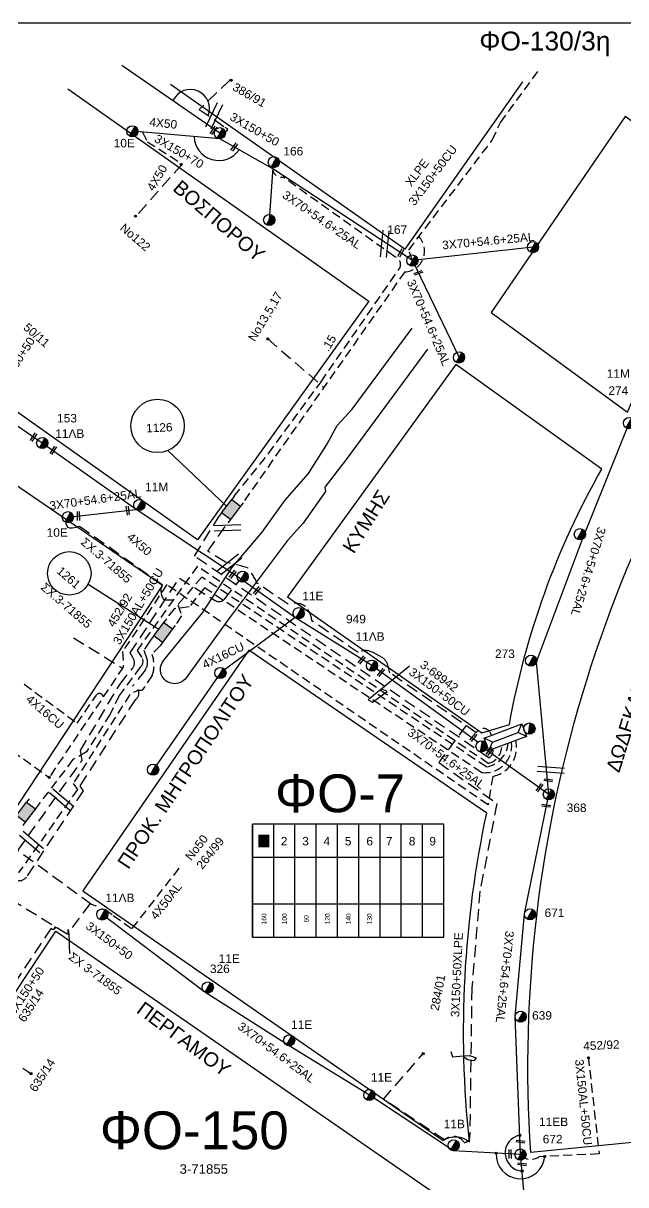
# Model space of a CAD drawing. Header units: millimetres. Extents: x 7453 to 9570, y 777 to 1872.
# Drawn here: x 8810.1 to 8937.6, y 1616.9 to 1862.6 of the extents above; entities that cross this region are included whole.
import ezdxf
from ezdxf.enums import TextEntityAlignment as Align

# ---------------------------------------------------------------- set-up
doc = ezdxf.new("R2010")
doc.units = ezdxf.units.MM
doc.linetypes.add('DASHED', pattern=[19.05, 12.7, -6.35])
for name, color, linetype in [('Link Box 4 Διευθύνσεων', 7, 'Continuous'), ('Pillar OTE', 7, 'Continuous'), ('Άγνωστα', 7, 'Continuous'), ('Ασφαλειοκιβώτια Χ.Τ 9 αναχωρήσεων', 7, 'Continuous'), ('Γέφυρες Εναέριου Δικτύου', 7, 'Continuous'), ('Γυμνά εναέρια ΧΤ (3Φ)   4x16CU', 7, 'Continuous'), ('Γυμνά εναέρια ΧΤ (3Φ)   4x50AL', 7, 'Continuous'), ('Επιγραφές - Σχήματα', 7, 'Continuous'), ('Καλώδια ΧΤ   3x150+50AL', 7, 'DASHED'), ('Καλώδια ΧΤ   3x150+50AL XLPE', 7, 'DASHED'), ('Καλώδια ΧΤ   3x150+50CU', 7, 'DASHED'), ('Καλώδια ΧΤ   3x150+70 XLPE', 7, 'DASHED'), ('Καλώδια ΧΤ   3x150+70AL', 7, 'DASHED'), ('Καλώδια ΧΤ   3x150AL+50CU', 7, 'DASHED'), ('Καλώδια ΧΤ   3x95+50CU', 7, 'DASHED'), ('Μηχανική τομή', 7, 'Continuous'), ('Στύλος ΦΜ', 7, 'Continuous'), ('Στύλος ΦΜ @ 1', 7, 'Continuous'), ('Συνδέσεις', 7, 'Continuous'), ('Συνεστραμμένα ΧΤ   3x70+54.6+25 AL', 7, 'SYN_LINE'), ('Τομή', 7, 'Continuous'), ('Υποσταθμός εναέριος 2 στύλων', 7, 'Continuous'), ('Υποσταθμός πόλεως', 7, 'Continuous'), ('Υπόβαθρο ΔΕΗ', 7, 'Continuous'), ('Υπόγεια Καλώδια Δικτύου ΧΤ   .15', 7, 'DASHED'), ('Υπόγεια καλώδια Παροχών ΧΤ   4x16CU', 7, 'DASHED'), ('Υπόγεια καλώδια Παροχών ΧΤ   4x50AL', 7, 'DASHED')]:
    doc.layers.add(name, color=color, linetype=linetype)
doc.styles.get("Standard").update_dxf_attribs({"font": 'ARIAL.TTF'})
doc.linetypes.add('SYN_LINE', pattern='A,0.5,-0.0001,["/\\/\\/\\/",Standard,S=0.1,R=0,X=0,Y=-0.05],-0.25', length=0.7501)

# ---------------------------------------------------------------- blocks, each defined once
blk = doc.blocks.new('ΥΠΑΡΧΩΝ ΤΣΙΜΕΝΤΕΝΙΟΣ ΣΤΥΛΟΣ')
at = {"layer": 'Στύλος ΦΜ'}
blk.add_hatch(color=7, dxfattribs=at).paths.add_polyline_path([(-1.29, -2.28, 0.574793), (2.62, 0, 0.268822), (1.3, 2.27)])
at = {"layer": 'Στύλος ΦΜ', "color": 7}
blk.add_line((-1.29, -2.28), (1.3, 2.27), dxfattribs=at)
blk.add_circle((0, 0), 2.62, dxfattribs=at)
at = {"layer": 'Στύλος ΦΜ', "flags": 4}
for tag, p in [('ΑΡΙΘΜΟΣ', (-4.68, 8.05)), ('ΤΥΠΟΣ', (-4.91, 3.03))]:
    blk.add_attdef(tag, p, '', height=4, dxfattribs=at)
blk = doc.blocks.new('ΥΠΟΣΤΑΘΜΟΣ ΕΝΑΕΡΙΟΣ ΕΠΙ 2 ΣΤΥΛΩΝ')
at = {"layer": 'Υποσταθμός εναέριος 2 στύλων', "linetype": 'Continuous'}
for points in [[(-11.97, -2.11, 0.574793), (-8.45, -0.07, 0.268822), (-9.64, 1.98)], [(9.68, -2.15, 0.574793), (13.19, -0.1, 0.268822), (12.01, 1.95)]]:
    blk.add_hatch(color=256, dxfattribs=at).paths.add_polyline_path(points)
for p, q in [((-11.97, -2.11), (-9.64, 1.98)), ((9.68, -2.15), (12.01, 1.95))]:
    blk.add_line(p, q, dxfattribs=at)
for centre in [(-10.81, -0.07), (10.84, -0.1)]:
    blk.add_circle(centre, 2.36, dxfattribs=at)
at = {"layer": 'Υποσταθμός πόλεως', "linetype": 'Continuous', "ltscale": 40}
blk.add_lwpolyline([(-8.57, 2.82), (8.57, 2.82), (8.57, -2.82), (-8.57, -2.82)], close=True, dxfattribs=at)
for points in [[(-5.75, 0), (-8.57, 2.82)], [(-8.57, -2.82), (-5.75, 0)], [(-5.75, 0), (5.75, 0)], [(5.75, 0), (8.57, 2.82)], [(8.57, -2.82), (5.75, 0)]]:
    blk.add_lwpolyline(points, dxfattribs=at)
at = {"layer": 'Υποσταθμός εναέριος 2 στύλων', "ltscale": 40, "flags": 1}
for tag, p in [('ΜΕΤΑΣΧΗΜΑΤΙΣΜΟΣ', (14.09, 2.51)), ('ΙΣΧΥΣ', (14.07, -0.28)), ('ΑΡΙΘΜΟΣ', (14.19, -3))]:
    blk.add_attdef(tag, p, '', height=1.8, dxfattribs=at)
blk = doc.blocks.new('ΤΟΜΗ')
at = {"layer": 'Τομή', "ltscale": 40}
for p, q in [((-5.68, 0), (5.68, 0)), ((5.68, -2.33), (-5.68, -2.33))]:
    blk.add_line(p, q, dxfattribs=at)
blk = doc.blocks.new('LINK BOX 4 ΑΝΑΧΩΡΗΣΕΩΝ')
at = {"layer": 'Link Box 4 Διευθύνσεων', "ltscale": 40}
blk.add_hatch(color=256, dxfattribs=at).paths.add_polyline_path([(-3.54, 0), (-3.54, -4.67), (3.54, -4.67), (3.54, 0)])
for p, q in [((-3.54, 0), (-5.33, 0)), ((5.33, 0), (3.54, 0)), ((-3.54, -4.67), (-5.33, -4.67)), ((5.33, -4.67), (3.54, -4.67))]:
    blk.add_line(p, q, dxfattribs=at)
blk.add_lwpolyline([(-3.54, -4.67), (-3.54, 0), (3.54, 0), (3.54, -4.67)], close=True, dxfattribs=at)
blk = doc.blocks.new('ΑΣΦΑΛΕΙΟΚΙΒΩΤΙΟ ΥΠΟΣΤΑΘΜΟΥ 9A ΑΝΑΧΩΡΗΣΕΩΝ')
at = {"layer": 'Ασφαλειοκιβώτια Χ.Τ 9 αναχωρήσεων', "ltscale": 40}
for p, q in [((0, 0), (0, 23.91)), ((4.5, 0), (4.5, 23.91)), ((9, 0), (9, 23.91)), ((13.5, 0), (13.5, 23.91)), ((18, 0), (18, 23.91)), ((22.5, 0), (22.5, 23.91)), ((27, 0), (27, 23.91)), ((31.5, 0), (31.5, 23.91)), ((36, 0), (36, 23.91)), ((0, 16.87), (40.5, 16.87)), ((0, 7.04), (40.5, 7.04))]:
    blk.add_line(p, q, dxfattribs=at)
at = {"layer": 'Ασφαλειοκιβώτια Χ.Τ 9 αναχωρήσεων'}
blk.add_lwpolyline([(40.5, 0), (40.5, 23.91), (0, 23.91), (0, 0)], close=True, dxfattribs=at)
for s, p in [('1', (1.71, 19.38)), ('2', (5.99, 19.38)), ('3', (10.53, 19.38)), ('4', (15.04, 19.38)), ('5', (19.55, 19.38)), ('6', (24.11, 19.38)), ('7', (28.24, 19.38)), ('8', (33.08, 19.38)), ('9', (37.43, 19.38))]:
    blk.add_text(s, height=1.8, dxfattribs=at).set_placement(p)
at = {"layer": 'Ασφαλειοκιβώτια Χ.Τ 9 αναχωρήσεων', "ltscale": 40}
for tag, height, rotation, p in [('ΟΝΟΜΑ', 2.5, 0.6514, (19.14, 25.35)), ('ΚΕΙΜΕΝΟ 1', 1, 90, (2.42, 3.84)), ('ΚΕΙΜΕΝΟ 2', 1, 90, (6.78, 3.84)), ('ΚΕΙΜΕΝΟ 3', 1, 90, (11.38, 3.84)), ('ΚΕΙΜΕΝΟ 4', 1, 90, (15.86, 3.84)), ('ΚΕΙΜΕΝΟ 5', 1, 90, (20.28, 3.84)), ('ΚΕΙΜΕΝΟ 6', 1, 90, (24.74, 3.84)), ('ΚΕΙΜΕΝΟ 7', 1, 90, (29.28, 3.84)), ('ΚΕΙΜΕΝΟ 8', 1, 90, (33.65, 3.84)), ('ΚΕΙΜΕΝΟ 9', 1, 90, (38.21, 3.84)), ('ΣΧ', 1, 0.6514, (20.24, -0.85))]:
    blk.add_attdef(tag, text='', height=height, rotation=rotation, dxfattribs=at).set_placement(p, align=Align.MIDDLE_CENTER)
blk = doc.blocks.new('_ΣΥΝΔΕΣΗ')
at = {"layer": 'Συνδέσεις', "linetype": 'SYN_LINE', "ltscale": 40}
blk.add_hatch(color=256, dxfattribs=at).paths.add_polyline_path([(0.5, -0.01, 1), (-0.5, -0.01, 1)])
at = {"layer": 'Συνδέσεις'}
blk.add_circle((0, -0.01), 0.5, dxfattribs=at)
blk = doc.blocks.new('ΜΗΧΑΝΙΚΗ ΤΟΜΗ')
at = {"layer": 'Μηχανική τομή', "ltscale": 40}
for p, q in [((-1.89, 0.78), (1.89, 0.78)), ((1.89, 0), (-1.89, 0))]:
    blk.add_line(p, q, dxfattribs=at)

msp = doc.modelspace()

# ---------------------------------------------------------------- hatches: boundary and pattern name
at = {"layer": 'Pillar OTE', "ltscale": 40}
h = msp.add_hatch(color=256, dxfattribs=at)
h.dxf.hatch_style = 1
h.paths.add_polyline_path([(8816.77, 1671.51), (8816.72, 1671.09), (8817.07, 1671.32)])
at = {"layer": 'Ασφαλειοκιβώτια Χ.Τ 9 αναχωρήσεων'}
for color in [27, 62, 85, 2, 5, 6, 173, 133]:
    msp.add_hatch(color=color, dxfattribs=at).paths.add_polyline_path([(8859.86, 1688.26), (8862.16, 1688.26), (8862.16, 1690.97), (8859.86, 1690.97)])

# ---------------------------------------------------------------- linework, layer by layer
at = {"layer": 'Pillar OTE', "ltscale": 40}
msp.add_lwpolyline([(8817.07, 1671.32), (8816.72, 1671.09), (8816.77, 1671.51), (8817.07, 1671.32)], dxfattribs=at)
at = {"layer": 'Άγνωστα', "color": 173, "linetype": 'DASHED', "ltscale": 0.2}
msp.add_lwpolyline([(8861.85, 1795.83), (8873.71, 1785.6)], dxfattribs=at)
at = {"layer": 'Άγνωστα', "color": 133, "linetype": 'DASHED', "ltscale": 0.2}
msp.add_lwpolyline([(8819.06, 1756.97), (8819.46, 1755.99), (8819.92, 1755.87), (8820.53, 1755.9), (8821.31, 1756.05), (8822.03, 1756.22), (8839.51, 1743.89), (8839.19, 1743.06), (8839.19, 1742.4), (8839.36, 1741.62), (8839.77, 1740.73), (8840.17, 1740.64), (8840.72, 1740.64), (8841.52, 1740.64), (8841.87, 1740.7), (8841.95, 1740.73)], dxfattribs=at)
at = {"layer": 'Άγνωστα', "color": 62, "linetype": 'DASHED', "ltscale": 0.2}
msp.add_lwpolyline([(8909.55, 1709.11, -0.241528), (8908.68, 1707.19), (8846.31, 1749.9), (8851.54, 1758.34)], format="xyb", dxfattribs=at)
at = {"layer": 'Άγνωστα', "color": 27, "linetype": 'DASHED', "ltscale": 0.2}
for points in [[(8909.15, 1711.97, 0.723221), (8905.96, 1712.54), (8887.68, 1725.2), (8887.21, 1726.92, 0.201505), (8886.05, 1728.43), (8884.12, 1729.5, 0.256509), (8880.96, 1729.52), (8871.15, 1736.23, 0.182015), (8869.81, 1739.22, 0.247994), (8866.16, 1739.74), (8859.67, 1744.13, 0.038632), (8857.66, 1747.37, 0.029795), (8852.88, 1748.59), (8849.17, 1750.97), (8853.4, 1756.94)], [(8837.18, 1732.34), (8835.59, 1730), (8836.27, 1728.16, -0.262198), (8835.88, 1725.78), (8833.25, 1722.38, -0.722318), (8833.77, 1719.49), (8822.07, 1701.26), (8822.8, 1700.28), (8810.79, 1682.06, -0.333861), (8808.71, 1681.32), (8795.05, 1661.43, 0.21748), (8794.7, 1659.4), (8795.29, 1657.72, -0.317892), (8794.69, 1655.65), (8784.66, 1640.66, -0.219144), (8781.54, 1638.75), (8777.19, 1639.14), (8763.3, 1618.76, -0.249125), (8759.61, 1616.82), (8757.65, 1613.59, -0.588105), (8757, 1611.47, 2.024301)]]:
    msp.add_lwpolyline(points, format="xyb", dxfattribs=at)
at = {"layer": 'Άγνωστα', "color": 5}
msp.add_lwpolyline([(8906.26, 1710.51), (8883.88, 1726.74), (8867.74, 1736.82), (8855.36, 1745.56)], dxfattribs=at)
at = {"layer": 'Άγνωστα', "color": 85, "linetype": 'DASHED', "ltscale": 0.2}
msp.add_lwpolyline([(8820.77, 1732.62), (8831.12, 1726.19)], dxfattribs=at)
at = {"layer": 'Άγνωστα', "color": 1, "linetype": 'DASHED', "ltscale": 0.2}
msp.add_lwpolyline([(8803.01, 1651.68), (8800.5, 1647.9), (8811.73, 1640.44)], dxfattribs=at)
at = {"layer": 'Γέφυρες Εναέριου Δικτύου'}
msp.add_arc((8851.46, 1838.78), 5.2, 181.4764, 325.9579, dxfattribs=at)
at = {"layer": 'Γέφυρες Εναέριου Δικτύου', "ltscale": 20}
for centre, radius, start, end in [((8915.89, 1623.64), 3.82, 101.1618, 266.1027), ((8915.31, 1623.31), 5.14, 176.8846, 355.5795)]:
    msp.add_arc(centre, radius, start, end, dxfattribs=at)
at = {"layer": 'Γυμνά εναέρια ΧΤ (3Φ)   4x16CU', "color": 5, "linetype": 'SYN_LINE', "ltscale": 20}
msp.add_lwpolyline([(8867.63, 1736.9), (8851.83, 1725.19), (8837.58, 1704.71)], dxfattribs=at)
at = {"layer": 'Γυμνά εναέρια ΧΤ (3Φ)   4x50AL', "color": 173}
msp.add_lwpolyline([(8851.7, 1838.18), (8833.2, 1839.77)], dxfattribs=at)
at = {"layer": 'Γυμνά εναέρια ΧΤ (3Φ)   4x50AL', "color": 133}
msp.add_lwpolyline([(8855.36, 1745.56), (8834.02, 1759.73), (8814.12, 1773.82), (8801.65, 1782.31), (8790.3, 1789.86), (8767.68, 1807.24)], dxfattribs=at)
at = {"layer": 'Επιγραφές - Σχήματα'}
msp.add_line((8823.84, 1743.96), (8838.78, 1734.47), dxfattribs=at)
msp.add_lwpolyline([(7491.72, 779.23), (9463.63, 779.23), (9463.63, 1862.62), (7491.72, 1862.62)], close=True, dxfattribs=at)
for points in [[(8853.14, 1760.47), (8840.71, 1772.23)], [(8891.86, 1726.64), (8883.07, 1719.47), (8884.03, 1718.99), (8887.07, 1721.23), (8885.94, 1721.81)]]:
    msp.add_lwpolyline(points, dxfattribs=at)
at = {"layer": 'Επιγραφές - Σχήματα', "ltscale": 20}
msp.add_lwpolyline([(8900.55, 1645.1), (8900.93, 1643.97), (8902.5, 1644.13), (8904.5, 1644.24), (8905.91, 1643.75), (8905.47, 1643.16), (8904.07, 1643.37), (8903.47, 1643.86)], dxfattribs=at)
at = {"layer": 'Επιγραφές - Σχήματα'}
for centre, radius in [((8838.52, 1777.44), 5.65), ((8819.85, 1746.25), 4.59)]:
    msp.add_circle(centre, radius, dxfattribs=at)
at = {"layer": 'Καλώδια ΧΤ   3x150+50AL', "color": 30, "ltscale": 0.2}
msp.add_lwpolyline([(8853.82, 1850.56), (8847.34, 1844.4), (8852.78, 1840.64), (8853.23, 1840.37), (8853.26, 1839.92), (8852.85, 1839.6)], dxfattribs=at)
at = {"layer": 'Καλώδια ΧΤ   3x150+50AL', "color": 1, "ltscale": 0.2}
for points in [[(8828.91, 1674.02, 0.085202), (8824.52, 1676.2), (8808.97, 1687.6), (8822.54, 1706.68), (8822.19, 1708.75), (8830.53, 1722.77), (8833.21, 1726.13, 0.305112), (8833.38, 1728.29), (8832.73, 1729.44), (8843.13, 1745.24), (8850.71, 1740.51, 0.361795), (8852.67, 1740.78), (8855.8, 1744.65)], [(8824.25, 1676.39), (8819.39, 1669.93), (8807.71, 1677.1), (8795.9, 1660.34), (8797.02, 1657.57, -0.331094), (8796.62, 1656.05), (8782.18, 1667.04)]]:
    msp.add_lwpolyline(points, format="xyb", dxfattribs=at)
at = {"layer": 'Καλώδια ΧΤ   3x150+50AL XLPE', "color": 27, "ltscale": 0.2}
msp.add_lwpolyline([(8903.79, 1714.05), (8898.02, 1706.24), (8910.32, 1697.57), (8906.74, 1678.99), (8905.01, 1658.51), (8904.57, 1627.42, -0.489529), (8903.39, 1625.86, 0.469583), (8899.22, 1626.44), (8886.31, 1635), (8894.72, 1644.65)], format="xyb", dxfattribs=at)
at = {"layer": 'Καλώδια ΧΤ   3x150+50CU', "color": 173, "ltscale": 0.15}
msp.add_lwpolyline([(8892.45, 1812.42), (8891.66, 1814.65), (8909.32, 1837.89), (8911.09, 1841.63), (8919.26, 1852.81)], dxfattribs=at)
at = {"layer": 'Καλώδια ΧΤ   3x150+50CU', "color": 133, "ltscale": 0.15}
msp.add_lwpolyline([(8911.34, 1709.78, -0.364902), (8908.47, 1706.06), (8846.95, 1747.74), (8834.18, 1729.93), (8835.19, 1728.46, -0.397112), (8834.86, 1726.42), (8830.41, 1720.38), (8828.47, 1716.44), (8823.48, 1708.5), (8820.63, 1706.84), (8813.21, 1697.16)], format="xyb", dxfattribs=at)
at = {"layer": 'Καλώδια ΧΤ   3x150+50CU', "color": 173, "ltscale": 0.15}
msp.add_lwpolyline([(8912.7, 1710.29, -0.344586), (8908.08, 1705.3), (8847.89, 1745.46), (8842.78, 1739.59), (8843.62, 1737.25), (8842.25, 1735.2)], format="xyb", dxfattribs=at)
at = {"layer": 'Καλώδια ΧΤ   3x150+50CU', "color": 6, "ltscale": 0.15}
msp.add_lwpolyline([(8913.4, 1710.55, -0.499484), (8907.04, 1704.14), (8848.43, 1743.21), (8845.21, 1739.15), (8842.02, 1738.75), (8840.38, 1736.6)], format="xyb", dxfattribs=at)
at = {"layer": 'Καλώδια ΧΤ   3x150+70 XLPE', "color": 173, "ltscale": 0.15}
msp.add_lwpolyline([(8835.33, 1839.58), (8836.37, 1837.56), (8843.75, 1832.82)], dxfattribs=at)
at = {"layer": 'Καλώδια ΧΤ   3x150+70AL', "color": 173, "ltscale": 0.15}
msp.add_lwpolyline([(8839.05, 1730.94), (8837.3, 1729.19), (8837.65, 1727.98, -0.143225), (8837.4, 1724.67), (8835.26, 1721.51, 0.150487), (8832.67, 1720.64), (8820.65, 1701.79), (8821.59, 1700.5), (8809.11, 1682.95), (8808.11, 1683.26), (8792.65, 1661.14), (8793.97, 1656.82), (8784.14, 1642.12, -0.268986), (8780.34, 1640.25), (8778.26, 1640.87, 0.331376), (8775.6, 1639.91), (8761.6, 1619.49), (8757.95, 1618.97), (8739.31, 1633.54)], format="xyb", dxfattribs=at)
at = {"layer": 'Καλώδια ΧΤ   3x150AL+50CU', "color": 85, "ltscale": 0.15}
msp.add_lwpolyline([(8914.32, 1710.89, -0.424941), (8909.44, 1703.31), (8908.44, 1697.28), (8840.47, 1743.86), (8831.13, 1729.7), (8831.28, 1726.43), (8815.58, 1703.1)], format="xyb", dxfattribs=at)
at = {"layer": 'Καλώδια ΧΤ   3x150AL+50CU', "color": 1, "linetype": 'DASHED', "ltscale": 0.2}
msp.add_lwpolyline([(8816.72, 1671.09, -0.474174), (8815.98, 1671.23), (8803.37, 1652.23)], format="xyb", dxfattribs=at)
at = {"layer": 'Καλώδια ΧΤ   3x150AL+50CU', "color": 1, "ltscale": 0.15}
msp.add_lwpolyline([(8929.65, 1644), (8931.96, 1623.43), (8919.18, 1622.85, -0.392052), (8915.32, 1623.3, -7.174186)], format="xyb", dxfattribs=at)
at = {"layer": 'Καλώδια ΧΤ   3x150AL+50CU', "color": 7, "linetype": 'Continuous', "ltscale": 0.2}
msp.add_arc((8845.46, 1844.52), 4.08, 338.2093, 153.888, dxfattribs=at)
at = {"layer": 'Καλώδια ΧΤ   3x95+50CU', "color": 85, "ltscale": 0.15}
msp.add_lwpolyline([(8800.89, 1713.65), (8815.58, 1703.1)], dxfattribs=at)
at = {"layer": 'Συνεστραμμένα ΧΤ   3x70+54.6+25 AL', "color": 30, "ltscale": 15}
msp.add_lwpolyline([(8851.7, 1839.35), (8830.97, 1853.67)], dxfattribs=at)
at = {"layer": 'Συνεστραμμένα ΧΤ   3x70+54.6+25 AL', "color": 173, "ltscale": 15}
msp.add_lwpolyline([(8892.45, 1812.42), (8862.91, 1831.81), (8851.7, 1838.18)], dxfattribs=at)
at = {"layer": 'Συνεστραμμένα ΧΤ   3x70+54.6+25 AL', "color": 85, "ltscale": 20}
msp.add_lwpolyline([(8921.31, 1699.5), (8918.7, 1727.5), (8928.42, 1753.49), (8938.29, 1778.03), (8957.35, 1809.47), (8977.52, 1834.36)], dxfattribs=at)
at = {"layer": 'Συνεστραμμένα ΧΤ   3x70+54.6+25 AL', "color": 173, "ltscale": 14}
msp.add_lwpolyline([(8862.92, 1832.07), (8862.15, 1821)], dxfattribs=at)
at = {"layer": 'Συνεστραμμένα ΧΤ   3x70+54.6+25 AL', "color": 173, "ltscale": 20}
for points in [[(8917.97, 1815.26), (8892.45, 1812.42)], [(8892.45, 1812.42), (8902.32, 1791.92)]]:
    msp.add_lwpolyline(points, dxfattribs=at)
at = {"layer": 'Συνεστραμμένα ΧΤ   3x70+54.6+25 AL', "color": 133, "ltscale": 15}
msp.add_lwpolyline([(8819.55, 1758.13), (8833.96, 1759.77)], dxfattribs=at)
at = {"layer": 'Συνεστραμμένα ΧΤ   3x70+54.6+25 AL', "color": 2, "ltscale": 20}
msp.add_lwpolyline([(8987.18, 1449.19), (8961.47, 1483.48), (8941.94, 1517.53), (8928.83, 1548.4), (8920.93, 1577.25), (8917.19, 1602.82), (8915.32, 1623.3), (8914.16, 1652.48), (8916.15, 1674.24), (8921.31, 1699.5), (8907.06, 1709.65)], dxfattribs=at)
at = {"layer": 'Συνεστραμμένα ΧΤ   3x70+54.6+25 AL', "color": 1, "ltscale": 20}
msp.add_lwpolyline([(8915.32, 1623.3), (8901.11, 1624.08), (8883.34, 1635.89), (8866.37, 1646.29), (8848.52, 1657.65), (8826.83, 1674.09)], dxfattribs=at)
at = {"layer": 'Υπόβαθρο ΔΕΗ'}
for points in [[(8915.73, 1850.25), (8890.82, 1814.85), (8841.24, 1849.68)], [(8819.56, 1848.72), (8883.21, 1803.8), (8846.96, 1753.34), (8769.59, 1808.15), (8797.45, 1848.12)], [(8762.13, 1796.74), (8839.58, 1743.72), (8805.45, 1691.95), (8727.2, 1748.25), (8762.13, 1796.74)]]:
    msp.add_lwpolyline(points, dxfattribs=at)
for points in [[(8963.95, 1823.84), (8937.44, 1842.88), (8909.12, 1801.4), (8937.95, 1780.38, -0.061733), (8963.95, 1823.84, -2.272839)], [(8976.29, 1812.67), (9026.15, 1773.17, 0.180116), (8979.75, 1629.88), (8917.48, 1623.76, -0.185857), (8976.29, 1812.67, 0.010142)], [(8895.64, 1793.69), (8878.43, 1770.36), (8873.89, 1764.46), (8874.05, 1763.59), (8869.3, 1756.9), (8866, 1753.17), (8853.75, 1736.85), (8844.56, 1724.14, -1.044959), (8839.85, 1727.87), (8848.03, 1737.91), (8854.26, 1747.41), (8860.66, 1754.94), (8865.48, 1761.67), (8870.48, 1767.39), (8874.32, 1773.54), (8876.51, 1777.55), (8879.69, 1781.01), (8892.41, 1798.11)], [(8932.49, 1768.29), (8901.63, 1790.42), (8866.05, 1741.28), (8907.13, 1712.53), (8912.96, 1714.26, -0.084923), (8932.49, 1768.29, -0.281331)], [(8908.17, 1695.52), (8857.8, 1729.98), (8822.69, 1679.07), (8898.93, 1626.26, -0.325387), (8904.51, 1626.02, -0.079208), (8908.17, 1695.52, 0.120972)]]:
    msp.add_lwpolyline(points, format="xyb", dxfattribs=at)
msp.add_lwpolyline([(8816.43, 1670.94), (8816.43, 1670.94)], close=True, dxfattribs=at)
msp.add_lwpolyline([(8817, 1670.55), (8901.18, 1612.3, 0.080782), (8912.26, 1548.08), (8934.53, 1497.69, -0.880118), (8916.76, 1486.95), (8785.24, 1622.7), (8785.24, 1622.7)], format="xyb", close=True, dxfattribs=at)
msp.add_open_spline([(8820.04, 1665.77), (8819.88, 1666.22), (8819.88, 1671.12), (8819.52, 1670.95), (8819.52, 1670.57), (8819.52, 1669.87)], degree=3, dxfattribs=at)
for points in [[(8788.81, 1628.08), (8796.65, 1622.81), (8804.9, 1616.05), (8820.27, 1606.81), (8825.73, 1598.67), (8829.11, 1596.56), (8838.07, 1592.53), (8844.4, 1585), (8850.04, 1577.45), (8858.91, 1571.05), (8863.49, 1563.73), (8866.38, 1557.66), (8871.31, 1553.72), (8878.98, 1550.55), (8887.02, 1543.93), (8890.4, 1534.01), (8892.86, 1530.49), (8901.89, 1525.75), (8911.18, 1518.72), (8917.94, 1514.07), (8926.61, 1500.95), (8931.69, 1492.12), (8933.1, 1486.87), (8933.95, 1479.03)], [(8785.24, 1622.7), (8790.82, 1621.53), (8798.92, 1613.86), (8828.06, 1585.36), (8828.69, 1584.8), (8830.38, 1585.02), (8839.16, 1572.77), (8839.93, 1570.88), (8848.2, 1563.55), (8861.27, 1554.97), (8866.58, 1547.52), (8874.37, 1544.34), (8882.12, 1532.15), (8889.61, 1522.13), (8896.88, 1517.05), (8906.94, 1506.29), (8914.68, 1502.29), (8926.18, 1488.26), (8927.09, 1479.94)]]:
    msp.add_spline(points, degree=3, dxfattribs=at)
at = {"layer": 'Υπόγεια Καλώδια Δικτύου ΧΤ   .15', "color": 173, "ltscale": 0.15}
for points in [[(8854.74, 1762.6), (8862.03, 1771.62), (8873.14, 1786.79), (8889.65, 1810.65, 0.513417), (8888.73, 1813.22), (8865.02, 1830.11, -0.524909), (8862.92, 1832.07, -3.351058)], [(8893.81, 1817.48, -0.640927), (8890.81, 1810.01), (8856.6, 1761.2)]]:
    msp.add_lwpolyline(points, format="xyb", dxfattribs=at)
at = {"layer": 'Υπόγεια καλώδια Παροχών ΧΤ   4x16CU', "color": 85, "ltscale": 0.15}
msp.add_lwpolyline([(8810.28, 1722.81), (8821.52, 1714.56), (8825.58, 1720.5, -0.708325), (8827.03, 1720.11, 0.712599)], format="xyb", dxfattribs=at)
at = {"layer": 'Υπόγεια καλώδια Παροχών ΧΤ   4x50AL', "color": 173, "ltscale": 0.2}
msp.add_lwpolyline([(8843.75, 1832.82), (8833.76, 1821.59)], dxfattribs=at)
at = {"layer": 'Υπόγεια καλώδια Παροχών ΧΤ   4x50AL', "color": 1, "ltscale": 0.15}
msp.add_lwpolyline([(8843.05, 1683.87), (8833.01, 1671.03), (8827.41, 1675.12)], dxfattribs=at)

# ---------------------------------------------------------------- block references
at = {"layer": 'Link Box 4 Διευθύνσεων', "xscale": 0.499999999999979, "yscale": 0.499999999999979, "zscale": 0.499999999999979, "rotation": 53.07485869277051}
for p in [(8853.14, 1760.47), (8838.78, 1734.47), (8809.74, 1696.43)]:
    msp.add_blockref('LINK BOX 4 ΑΝΑΧΩΡΗΣΕΩΝ', p, dxfattribs=at)
at = {"layer": 'Ασφαλειοκιβώτια Χ.Τ 9 αναχωρήσεων'}
ref = msp.add_blockref('ΑΣΦΑΛΕΙΟΚΙΒΩΤΙΟ ΥΠΟΣΤΑΘΜΟΥ 9A ΑΝΑΧΩΡΗΣΕΩΝ', (8858.6, 1669.32), dxfattribs=at)
ref.add_attrib('ΚΕΙΜΕΝΟ 6', '130', dxfattribs={"ltscale": 40, "height": 1, "rotation": 90}).set_placement((8883.35, 1673.17), align=Align.MIDDLE_CENTER)
ref.add_attrib('ΚΕΙΜΕΝΟ 5', '140', dxfattribs={"ltscale": 40, "height": 1, "rotation": 90}).set_placement((8878.89, 1673.17), align=Align.MIDDLE_CENTER)
ref.add_attrib('ΚΕΙΜΕΝΟ 4', '120', dxfattribs={"ltscale": 40, "height": 1, "rotation": 90}).set_placement((8874.47, 1673.17), align=Align.MIDDLE_CENTER)
ref.add_attrib('ΚΕΙΜΕΝΟ 3', '60', dxfattribs={"ltscale": 40, "height": 1, "rotation": 90}).set_placement((8869.98, 1673.17), align=Align.MIDDLE_CENTER)
ref.add_attrib('ΚΕΙΜΕΝΟ 1', '160', dxfattribs={"ltscale": 40, "height": 1, "rotation": 90}).set_placement((8861.03, 1673.17), align=Align.MIDDLE_CENTER)
ref.add_attrib('ΚΕΙΜΕΝΟ 2', '100', dxfattribs={"ltscale": 40, "height": 1, "rotation": 90}).set_placement((8865.38, 1673.17), align=Align.MIDDLE_CENTER)
at = {"layer": 'Μηχανική τομή'}
for p, xscale, yscale, zscale, rotation in [((8850.19, 1840.06), 0.4999999999998046, 0.4999999999998046, 0.4999999999998046, 234.3662740213535), ((8854.6, 1836.53), 0.4999999999998046, 0.4999999999998046, 0.4999999999998046, 234.3662740213535), ((8889.82, 1814.15), 0.4999999999998939, 0.4999999999998939, 0.4999999999998939, 240.1972597920215), ((8893.78, 1809.65), 0.4999999999999341, 0.4999999999999341, 0.4999999999999341, 19.37875964536106), ((8812.11, 1775.18), 0.4999999999998351, 0.4999999999998351, 0.4999999999998351, 237.7344695146065), ((8816.29, 1772.39), 0.4999999999998351, 0.4999999999998351, 0.4999999999998351, 237.7344695146065), ((8821.57, 1758.4), 0.4999999999997997, 0.4999999999997997, 0.4999999999997997, 271.1424958087177), ((8832.01, 1759.49), 0.4999999999998612, 0.4999999999998612, 0.4999999999998612, 277.1924040865337), ((8854.58, 1745.91), 0.4999999999997657, 0.4999999999997657, 0.4999999999997657, 50.9747705542941), ((8859.73, 1742.46), 0.4999999999997657, 0.4999999999997657, 0.4999999999997657, 50.9747705542941), ((8881.88, 1727.81), 0.4999999999997657, 0.4999999999997657, 0.4999999999997657, 50.9747705542941), ((8885.97, 1725.16), 0.4999999999997657, 0.4999999999997657, 0.4999999999997657, 50.9747705542941), ((8905.49, 1711.43), 0.4999999999997657, 0.4999999999997657, 0.4999999999997657, 50.9747705542941), ((8908.96, 1708.47), 0.4999999999997657, 0.4999999999997657, 0.4999999999997657, 50.9747705542941), ((8921.18, 1702.3), 0.4999999999996866, 0.4999999999996866, 0.4999999999996866, 352.1030864218995), ((8919.5, 1700.79), 0.4999999999997692, 0.4999999999997692, 0.4999999999997692, 54.1974535337388), ((8920.73, 1696.89), 0.4999999999997993, 0.4999999999997993, 0.4999999999997993, 352.1030864219013), ((8912.91, 1623.44), 0.499999999999613, 0.499999999999613, 0.499999999999613, 271.3024926154426), ((8915.28, 1625.85), 0.4999999999996866, 0.4999999999996866, 0.4999999999996866, 352.1030864218995), ((8915.65, 1621.06), 0.4999999999996866, 0.4999999999996866, 0.4999999999996866, 352.1030864218995)]:
    msp.add_blockref('ΜΗΧΑΝΙΚΗ ΤΟΜΗ', p, dxfattribs=dict(at, xscale=xscale, yscale=yscale, zscale=zscale, rotation=rotation))
at = {"layer": 'Στύλος ΦΜ @ 1', "ltscale": 40}
ref = msp.add_blockref('ΥΠΑΡΧΩΝ ΤΣΙΜΕΝΤΕΝΙΟΣ ΣΤΥΛΟΣ', (8833.2, 1839.77), dxfattribs=dict(at, xscale=0.4499999999998181, yscale=0.4499999999998181, zscale=0.4499999999998181))
ref.add_attrib('ΤΥΠΟΣ', '10Ε', (8829.24, 1836.36), dxfattribs={"layer": 'Στύλος ΦΜ', "height": 1.8, "flags": 4})
at = {"layer": 'Στύλος ΦΜ @ 1', "ltscale": 40, "xscale": 0.4499999999998181, "yscale": 0.4499999999998181, "zscale": 0.4499999999998181}
for p in [(8851.7, 1839.36), (8862.15, 1821), (8917.97, 1815.26), (8902.32, 1791.92), (8927.88, 1754.53), (8856.54, 1745.56), (8851.83, 1725.19), (8837.58, 1704.71)]:
    msp.add_blockref('ΥΠΑΡΧΩΝ ΤΣΙΜΕΝΤΕΝΙΟΣ ΣΤΥΛΟΣ', p, dxfattribs=at)
at = {"layer": 'Στύλος ΦΜ @ 1', "ltscale": 40}
ref = msp.add_blockref('ΥΠΑΡΧΩΝ ΤΣΙΜΕΝΤΕΝΙΟΣ ΣΤΥΛΟΣ', (8863.12, 1833.23), dxfattribs=dict(at, xscale=0.4499999999998181, yscale=0.4499999999998181, zscale=0.4499999999998181))
ref.add_attrib('ΑΡΙΘΜΟΣ', '166', (8865.15, 1834.65), dxfattribs={"layer": 'Στύλος ΦΜ', "height": 1.8, "flags": 4})
ref = msp.add_blockref('ΥΠΑΡΧΩΝ ΤΣΙΜΕΝΤΕΝΙΟΣ ΣΤΥΛΟΣ', (8892.45, 1812.42), dxfattribs=dict(at, xscale=0.4499999999998181, yscale=0.4499999999998181, zscale=0.4499999999998181))
ref.add_attrib('ΑΡΙΘΜΟΣ', '167', (8887.14, 1818.07), dxfattribs={"layer": 'Στύλος ΦΜ', "height": 1.8, "flags": 4})
ref = msp.add_blockref('ΥΠΑΡΧΩΝ ΤΣΙΜΕΝΤΕΝΙΟΣ ΣΤΥΛΟΣ', (8938.28, 1778.03), dxfattribs=dict(at, xscale=0.4499999999998181, yscale=0.4499999999998181, zscale=0.4499999999998181))
ref.add_attrib('ΤΥΠΟΣ', '11Μ', (8933.56, 1787.61), dxfattribs={"layer": 'Στύλος ΦΜ', "height": 1.8, "flags": 4})
ref.add_attrib('ΑΡΙΘΜΟΣ', '274', (8933.92, 1784.01), dxfattribs={"layer": 'Στύλος ΦΜ', "height": 1.8, "flags": 4})
ref = msp.add_blockref('ΥΠΑΡΧΩΝ ΤΣΙΜΕΝΤΕΝΙΟΣ ΣΤΥΛΟΣ', (8814.12, 1773.82), dxfattribs=dict(at, xscale=0.4499999999998181, yscale=0.4499999999998181, zscale=0.4499999999998181))
ref.add_attrib('ΤΥΠΟΣ', '11ΛΒ', (8816.87, 1774.91), dxfattribs={"layer": 'Στύλος ΦΜ', "height": 1.8, "flags": 4})
ref.add_attrib('ΑΡΙΘΜΟΣ', '153', (8817.27, 1778.17), dxfattribs={"layer": 'Στύλος ΦΜ', "height": 1.8, "flags": 4})
ref = msp.add_blockref('ΥΠΑΡΧΩΝ ΤΣΙΜΕΝΤΕΝΙΟΣ ΣΤΥΛΟΣ', (8834.67, 1760.71), dxfattribs=dict(at, xscale=0.4499999999998181, yscale=0.4499999999998181, zscale=0.4499999999998181))
ref.add_attrib('ΤΥΠΟΣ', '11Μ', (8835.89, 1763.63), dxfattribs={"layer": 'Στύλος ΦΜ', "height": 1.8, "flags": 4})
ref = msp.add_blockref('ΥΠΑΡΧΩΝ ΤΣΙΜΕΝΤΕΝΙΟΣ ΣΤΥΛΟΣ', (8819.54, 1758.13), dxfattribs=dict(at, xscale=0.4499999999998181, yscale=0.4499999999998181, zscale=0.4499999999998181))
ref.add_attrib('ΤΥΠΟΣ', '10E', (8815.06, 1753.99), dxfattribs={"layer": 'Στύλος ΦΜ', "height": 1.8, "flags": 4})
ref = msp.add_blockref('ΥΠΑΡΧΩΝ ΤΣΙΜΕΝΤΕΝΙΟΣ ΣΤΥΛΟΣ', (8868.36, 1737.82), dxfattribs=dict(at, xscale=0.4499999999998181, yscale=0.4499999999998181, zscale=0.4499999999998181))
ref.add_attrib('ΤΥΠΟΣ', '11Ε', (8869.14, 1740.55), dxfattribs={"layer": 'Στύλος ΦΜ', "height": 1.8, "flags": 4})
ref = msp.add_blockref('ΥΠΑΡΧΩΝ ΤΣΙΜΕΝΤΕΝΙΟΣ ΣΤΥΛΟΣ', (8883.88, 1726.74), dxfattribs=dict(at, xscale=0.4499999999998181, yscale=0.4499999999998181, zscale=0.4499999999998181))
ref.add_attrib('ΤΥΠΟΣ', '11ΛΒ', (8880.41, 1731.99), dxfattribs={"layer": 'Στύλος ΦΜ', "height": 1.8, "flags": 4})
ref.add_attrib('ΑΡΙΘΜΟΣ', '949', (8878.4, 1735.68), dxfattribs={"layer": 'Στύλος ΦΜ', "height": 1.8, "flags": 4})
ref = msp.add_blockref('ΥΠΑΡΧΩΝ ΤΣΙΜΕΝΤΕΝΙΟΣ ΣΤΥΛΟΣ', (8917.56, 1727.77), dxfattribs=dict(at, xscale=0.4499999999998181, yscale=0.4499999999998181, zscale=0.4499999999998181))
ref.add_attrib('ΑΡΙΘΜΟΣ', '273', (8909.92, 1728.34), dxfattribs={"layer": 'Στύλος ΦΜ', "height": 1.8, "flags": 4})
ref = msp.add_blockref('ΥΠΑΡΧΩΝ ΤΣΙΜΕΝΤΕΝΙΟΣ ΣΤΥΛΟΣ', (8921.31, 1699.51), dxfattribs=dict(at, xscale=0.4499999999998181, yscale=0.4499999999998181, zscale=0.4499999999998181))
ref.add_attrib('ΑΡΙΘΜΟΣ', '368', (8925.09, 1695.76), dxfattribs={"layer": 'Στύλος ΦΜ', "height": 1.8, "flags": 4})
ref = msp.add_blockref('ΥΠΑΡΧΩΝ ΤΣΙΜΕΝΤΕΝΙΟΣ ΣΤΥΛΟΣ', (8826.82, 1674.09), dxfattribs=dict(at, xscale=0.4499999999998181, yscale=0.4499999999998181, zscale=0.4499999999998181))
ref.add_attrib('ΤΥΠΟΣ', '11ΛΒ', (8827.48, 1676.71), dxfattribs={"layer": 'Στύλος ΦΜ', "height": 1.8, "flags": 4})
ref = msp.add_blockref('ΥΠΑΡΧΩΝ ΤΣΙΜΕΝΤΕΝΙΟΣ ΣΤΥΛΟΣ', (8917.32, 1674.13), dxfattribs=dict(at, xscale=0.4499999999998181, yscale=0.4499999999998181, zscale=0.4499999999998181))
ref.add_attrib('ΤΥΠΟΣ', '671', (8920.41, 1673.55), dxfattribs={"layer": 'Στύλος ΦΜ', "height": 1.8, "flags": 4})
ref = msp.add_blockref('ΥΠΑΡΧΩΝ ΤΣΙΜΕΝΤΕΝΙΟΣ ΣΤΥΛΟΣ', (8849.15, 1658.65), dxfattribs=dict(at, xscale=0.4499999999998181, yscale=0.4499999999998181, zscale=0.4499999999998181))
ref.add_attrib('ΤΥΠΟΣ', '11Ε', (8851.45, 1663.86), dxfattribs={"layer": 'Στύλος ΦΜ', "height": 1.8, "flags": 4})
ref.add_attrib('ΑΡΙΘΜΟΣ', '326', (8849.6, 1661.7), dxfattribs={"layer": 'Στύλος ΦΜ', "height": 1.8, "flags": 4})
ref = msp.add_blockref('ΥΠΑΡΧΩΝ ΤΣΙΜΕΝΤΕΝΙΟΣ ΣΤΥΛΟΣ', (8915.34, 1652.48), dxfattribs=dict(at, xscale=0.4499999999998181, yscale=0.4499999999998181, zscale=0.4499999999998181))
ref.add_attrib('ΑΡΙΘΜΟΣ', '639', (8917.77, 1651.84), dxfattribs={"layer": 'Στύλος ΦΜ', "height": 1.8, "flags": 4})
ref = msp.add_blockref('ΥΠΑΡΧΩΝ ΤΣΙΜΕΝΤΕΝΙΟΣ ΣΤΥΛΟΣ', (8866.37, 1647.46), dxfattribs=dict(at, xscale=0.4499999999998181, yscale=0.4499999999998181, zscale=0.4499999999998181))
ref.add_attrib('ΤΥΠΟΣ', '11Ε', (8866.78, 1649.87), dxfattribs={"layer": 'Στύλος ΦΜ', "height": 1.8, "flags": 4})
ref = msp.add_blockref('ΥΠΑΡΧΩΝ ΤΣΙΜΕΝΤΕΝΙΟΣ ΣΤΥΛΟΣ', (8883.34, 1635.9), dxfattribs=dict(at, xscale=0.4499999999998181, yscale=0.4499999999998181, zscale=0.4499999999998181))
ref.add_attrib('ΤΥΠΟΣ', '11Ε', (8883.66, 1638.75), dxfattribs={"layer": 'Στύλος ΦΜ', "height": 1.8, "flags": 4})
ref = msp.add_blockref('ΥΠΑΡΧΩΝ ΤΣΙΜΕΝΤΕΝΙΟΣ ΣΤΥΛΟΣ', (8901.17, 1625.26), dxfattribs=dict(at, xscale=0.4499999999998181, yscale=0.4499999999998181, zscale=0.4499999999998181))
ref.add_attrib('ΤΥΠΟΣ', '11Β', (8899.07, 1628.88), dxfattribs={"layer": 'Στύλος ΦΜ', "height": 1.8, "flags": 4})
ref = msp.add_blockref('ΥΠΑΡΧΩΝ ΤΣΙΜΕΝΤΕΝΙΟΣ ΣΤΥΛΟΣ', (8915.31, 1623.31), dxfattribs=dict(at, xscale=0.4499999999998181, yscale=0.4499999999998181, zscale=0.4499999999998181))
ref.add_attrib('ΤΥΠΟΣ', '11ΕΒ', (8919.24, 1629.33), dxfattribs={"layer": 'Στύλος ΦΜ', "height": 1.8, "flags": 4})
ref.add_attrib('ΑΡΙΘΜΟΣ', '672', (8920.02, 1625.67), dxfattribs={"layer": 'Στύλος ΦΜ', "height": 1.8, "flags": 4})
at = {"layer": 'Συνδέσεις', "xscale": 0.4499999999998181, "yscale": 0.4499999999998181, "zscale": 0.4499999999998181}
for p in [(8854.05, 1850.56), (8843.52, 1832.75), (8833.85, 1821.81), (8861.85, 1795.83), (8815.58, 1703.11), (8894.72, 1644.65), (8929.69, 1643.77), (8811.73, 1640.44), (8915.16, 1627.39), (8910.18, 1623.59), (8920.44, 1622.91), (8915.63, 1619.83)]:
    msp.add_blockref('_ΣΥΝΔΕΣΗ', p, dxfattribs=at)
at = {"layer": 'Τομή'}
for p, xscale, yscale, zscale, rotation in [((8851.04, 1842.79), 0.5000000000001246, 0.5000000000001246, 0.5000000000001246, 244.3472696992504), ((8887.15, 1815.9), 0.5000000000001072, 0.5000000000001072, 0.5000000000001072, 264.4767251964964), ((8853.33, 1755.31), 0.500000000000051, 0.500000000000051, 0.500000000000051, 182.2316261418533), ((8854.14, 1747.7), 0.5000000000000059, 0.5000000000000059, 0.5000000000000059, 218.6498330546268), ((8921.79, 1705.26), 0.4999999999999681, 0.4999999999999681, 0.4999999999999681, 355.6797444070997), ((8817.8, 1697.95), 0.4999999999999704, 0.4999999999999704, 0.4999999999999704, 139.6121682581896), ((8811.48, 1688.98), 0.5000000000000135, 0.5000000000000135, 0.5000000000000135, 139.6121682581939)]:
    msp.add_blockref('ΤΟΜΗ', p, dxfattribs=dict(at, xscale=xscale, yscale=yscale, zscale=zscale, rotation=rotation))
at = {"layer": 'Υποσταθμός εναέριος 2 στύλων', "xscale": 0.4999999999999363, "yscale": 0.4999999999999363, "zscale": 0.4999999999999363, "rotation": 20.49680263641181}
msp.add_blockref('ΥΠΟΣΤΑΘΜΟΣ ΕΝΑΕΡΙΟΣ ΕΠΙ 2 ΣΤΥΛΩΝ', (8912.11, 1711.57), dxfattribs=at)

# ---------------------------------------------------------------- texts
at = {"layer": 'Γυμνά εναέρια ΧΤ (3Φ)   4x16CU', "insert": (8847.75, 1727.63), "char_height": 1.8, "width": 11.8763, "attachment_point": 1, "rotation": 25.8828}
msp.add_mtext('4X16CU', dxfattribs=at)
at = {"layer": 'Γυμνά εναέρια ΧΤ (3Φ)   4x50AL', "char_height": 1.8, "width": 11.8763, "attachment_point": 1}
for insert, rotation in [((8836.91, 1842.66), 354.1681), ((8833.05, 1755.03), 319.3344)]:
    msp.add_mtext('4X50', dxfattribs=dict(at, insert=insert, rotation=rotation))
at = {"layer": 'Επιγραφές - Σχήματα', "attachment_point": 1}
for s, insert, char_height, width in [('ΦO-130/3η', (8906.6, 1860.85), 4, 36.4294), ('ΦΟ-7', (8863.36, 1703.72), 8, 8.7202), ('ΦΟ-150', (8826.3, 1632.44), 8, 8.7202), ('3-71855', (8843.18, 1621.25), 2, 13.1572)]:
    msp.add_mtext(s, dxfattribs=dict(at, insert=insert, char_height=char_height, width=width))
for s, insert, char_height, width, rotation in [('386/91', (8855.1, 1850.15), 1.8, 15.365, 329.9388), ('BOΣΠOPOY', (8843.49, 1829.69), 3, 33.5829, 319.3344), ('No122', (8831.59, 1820.42), 1.8, 11.8763, 319.3344), ('No13,5,17', (8857.56, 1796.07), 1.8, 11.8763, 59.1914), ('50/11', (8811.13, 1799.38), 1.8, 11.8763, 319.3344), ('1126', (8836.05, 1777.84), 1.8, 23.5192, 2.7151), ('KYMHΣ', (8877.49, 1751.8), 3, 23.5192, 58.1203), ('ΣX.3-71855', (8823.28, 1753.97), 1.8, 16.7387, 319.3344), ('1261', (8818.19, 1747.85), 1.8, 11.8763, 319.3344), ('ΣX.3-71855', (8814.82, 1744.42), 1.8, 16.7387, 319.3344), ('452/92', (8827.76, 1735.65), 1.8, 16.7387, 59.1813), ('ΔΩΔEKANHΣΩN', (8933.34, 1704.85), 3, 23.5192, 72.5708), ('3-68942', (8894.95, 1727.98), 1.8, 23.5192, 323.3829), ('ΠPOK. MHTPOΠΟΛΙΤΟΥ', (8829.85, 1685.11), 3, 149.4383, 56.3484), ('No50\\P264/99', (8844.22, 1686.44), 1.8, 20.1794, 52.0508), ('ΣX 3-71855', (8820.59, 1666.24), 1.8, 23.5192, 323.3829), ('284/01', (8896.22, 1653.95), 1.8, 20.1794, 79.1993), ('635/14', (8808.88, 1652.12), 1.8, 11.8763, 57.1019), ('ΠEPΓAMOY', (8835.64, 1655.88), 3, 23.5192, 323.3829), ('452/92', (8928.55, 1647.16), 1.8, 23.5192, 2.7151), ('635/14', (8811.27, 1637.36), 1.8, 11.8763, 57.1019)]:
    msp.add_mtext(s, dxfattribs=dict(at, insert=insert, char_height=char_height, width=width, rotation=rotation))
at = {"layer": 'Καλώδια ΧΤ   3x150+50AL', "char_height": 1.8, "attachment_point": 1}
for insert, width, rotation in [((8854.53, 1843.84), 15.365, 329.9388), ((8804.9, 1786.76), 11.8763, 57.0392), ((8824.23, 1672.72), 23.5192, 323.3829), ((8806.74, 1653.65), 23.5192, 56)]:
    msp.add_mtext('3X150+50', dxfattribs=dict(at, insert=insert, width=width, rotation=rotation))
at = {"layer": 'Καλώδια ΧΤ   3x150+50AL XLPE', "insert": (8900.55, 1652.41), "char_height": 1.8, "width": 11.8763, "attachment_point": 1, "rotation": 87.5}
msp.add_mtext('3X150+50XLPE', dxfattribs=at)
at = {"layer": 'Καλώδια ΧΤ   3x150+50CU', "char_height": 1.8, "attachment_point": 1}
for s, insert, width, rotation in [('    XLPE\\P3X150+50CU', (8889.07, 1826.76), 11.8763, 52.9598), ('3X150+50CU', (8892.61, 1726.45), 23.5192, 323.3829)]:
    msp.add_mtext(s, dxfattribs=dict(at, insert=insert, width=width, rotation=rotation))
at = {"layer": 'Καλώδια ΧΤ   3x150+70 XLPE', "insert": (8838.57, 1839.22), "char_height": 1.8, "width": 11.8763, "attachment_point": 1, "rotation": 329.5101}
msp.add_mtext('3X150+70', dxfattribs=at)
at = {"layer": 'Καλώδια ΧΤ   3x150AL+50CU', "char_height": 1.8, "attachment_point": 1}
for insert, width, rotation in [((8828.97, 1731.9), 16.7387, 59.1813), ((8928.64, 1643.54), 23.5192, 275.7675)]:
    msp.add_mtext('3X150AL+50CU', dxfattribs=dict(at, insert=insert, width=width, rotation=rotation))
at = {"layer": 'Συνεστραμμένα ΧΤ   3x70+54.6+25 AL', "char_height": 1.8, "width": 16.2172, "attachment_point": 1}
for insert, rotation in [((8865.77, 1827.34), 325.3717), ((8898.67, 1816.56), 5.3356), ((8892.89, 1808.65), 293.0665), ((8815.54, 1761.42), 7.9473), ((8933.43, 1755.69), 252.8605), ((8892.31, 1713.65), 323.298), ((8913.94, 1670.53), 263.8875), ((8856.38, 1651.5), 323.298)]:
    msp.add_mtext('3X70+54.6+25AL', dxfattribs=dict(at, insert=insert, rotation=rotation))
at = {"layer": 'Υπόγεια Καλώδια Δικτύου ΧΤ   .15', "insert": (8873.11, 1793.92), "char_height": 1.8, "width": 11.8763, "attachment_point": 1, "rotation": 59.1914}
msp.add_mtext('.15', dxfattribs=at)
at = {"layer": 'Υπόγεια καλώδια Παροχών ΧΤ   4x16CU', "insert": (8811.7, 1720.74), "char_height": 1.8, "width": 11.8763, "attachment_point": 1, "rotation": 319.3344}
msp.add_mtext('4X16CU', dxfattribs=at)
at = {"layer": 'Υπόγεια καλώδια Παροχών ΧΤ   4x50AL', "ltscale": 0.2, "insert": (8836.13, 1827.87), "char_height": 1.8, "width": 11.8763, "attachment_point": 1, "rotation": 59.1914}
msp.add_mtext('4X50', dxfattribs=at)
at = {"layer": 'Υπόγεια καλώδια Παροχών ΧΤ   4x50AL', "insert": (8836.85, 1673.96), "char_height": 1.8, "width": 20.1794, "attachment_point": 1, "rotation": 52.0508}
msp.add_mtext('4X50AL', dxfattribs=at)

doc.saveas('drawing.dxf')
